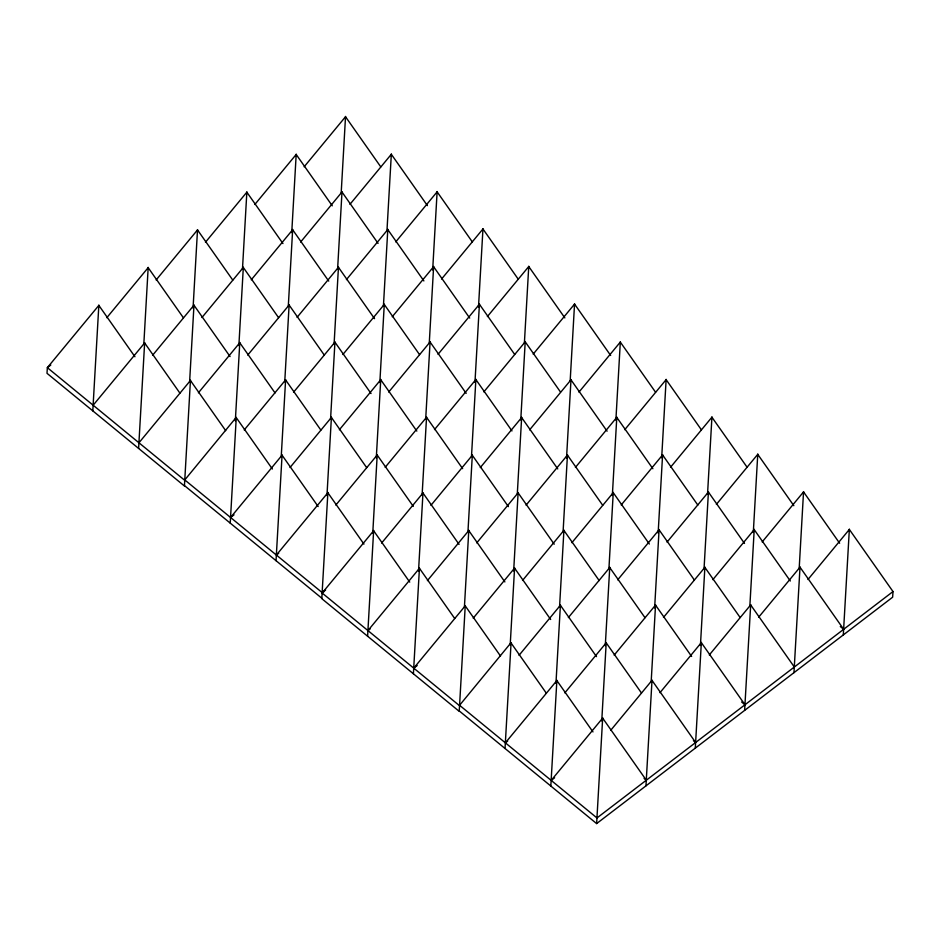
<?xml version="1.0" encoding="UTF-8"?>
<svg xmlns="http://www.w3.org/2000/svg" width="940" height="940" viewBox="0 0 940 940"><rect width="100%" height="100%" fill="white"/><g stroke="black" fill="none" stroke-linecap="round" stroke-linejoin="round"><path stroke-width="1.41" d="M92.802 410.862L98.853 305.077M143.808 344.346L148.191 267.336M138.603 448.415L144.654 342.63M193.064 308.062L197.529 229.607M189.61 381.899L193.993 304.901M242.485 268.875L246.868 191.878M238.866 345.615L243.331 267.16M235.329 420.909L239.794 342.454M291.741 232.591L296.206 154.148M288.286 306.44L292.669 229.43M284.75 381.722L289.132 304.724M281.236 456.593L285.619 379.596M341.161 193.417L345.544 116.407M337.624 268.699L342.007 191.701M334.088 343.993L338.471 266.983M330.575 418.864L334.957 341.855M326.956 495.603L331.421 417.149M386.951 230.97L391.346 153.972M383.414 306.264L387.809 229.254M379.831 382.58L384.296 304.125M376.294 457.862L380.759 379.419M372.757 533.156L377.222 454.702M432.67 269.98L437.135 191.525M429.251 343.394L433.634 266.396M425.714 418.688L430.097 341.678M422.084 495.427L426.56 416.972M418.523 571.156L422.988 492.701M478.495 307.11L482.972 228.667M474.959 382.404L479.435 303.949M471.504 456.241L475.887 379.243M467.944 531.97L472.327 454.972M464.407 607.264L468.79 530.254M524.379 343.229L528.762 266.22M520.76 419.957L525.225 341.502M517.282 494.24L521.665 417.231M513.663 570.98L518.128 492.525M510.209 644.817L514.591 567.819M570.181 380.782L574.563 303.773M566.538 457.956L571.003 379.502M563.084 531.793L567.466 454.796M559.547 607.087L563.929 530.078M555.951 683.404L560.416 604.949M615.876 420.227L620.341 341.772M612.34 495.509L616.805 417.055M608.885 569.358L613.268 492.349M605.289 645.674L609.755 567.22M601.753 720.957L606.218 642.514M661.678 457.78L666.143 379.325M658.141 533.074L662.606 454.619M654.628 607.945L659.093 529.49M651.173 681.782L655.556 604.773M707.55 493.888L711.944 416.89M704.048 568.759L708.431 491.761M700.429 645.498L704.894 567.043M753.304 532.475L757.769 454.02M749.838 606.312L754.232 529.314M799.176 568.582L803.559 491.585M793.971 672.664L800.022 566.867M190.456 380.183L184.757 480.34L47.352 367.669L98.841 305.382L134.937 356.742M236.281 417.325L184.78 479.929L184.405 485.98L47 373.309L47.352 367.669L50.795 365.037M230.23 523.11L236.257 417.63L272.365 469.001M282.082 454.878L276.031 560.675M327.884 492.443L321.797 598.663L459.202 711.333L459.578 705.282L511.078 642.69M373.65 530.43L367.599 636.227M419.452 567.995L413.4 673.78M465.253 605.548L459.554 705.705L322.15 593.034L373.638 530.748L409.734 582.107M505.027 748.475L511.066 642.995L546.316 693.168M556.88 680.243L550.828 786.028M602.681 717.796L596.63 823.593L459.225 710.922M652.019 680.067L645.956 785.852M701.357 642.337L695.295 748.123M750.696 604.596L744.633 710.393M849.361 529.138L843.309 634.923M807.977 579.498L849.349 529.443L893 591.566L892.648 597.194L596.63 823.593M567.196 457.991L567.443 455.101L602.705 505.274M106.808 317.708L148.167 267.653L183.429 317.826M156.146 279.967L197.506 229.924L232.768 280.085M205.472 242.238L246.844 192.183L282.952 243.554M254.811 204.509L296.182 154.454L332.278 205.813M93.154 405.234L144.631 342.936L179.893 393.108M304.149 166.78L345.521 116.725L380.782 166.885M152.609 355.261L193.969 305.206L230.077 356.565M201.936 317.532L243.307 267.477L278.569 317.649M251.274 279.803L292.646 229.748L328.741 281.107M300.612 242.062L341.984 192.007L378.08 243.378M138.956 442.787L190.432 380.5L225.694 430.661M349.95 204.333L391.322 154.278L427.418 205.637M198.399 392.814L239.77 342.759L275.032 392.932M247.737 355.085L289.109 305.03L324.37 355.203M297.075 317.356L338.447 267.301L374.543 318.66M346.413 279.627L387.785 229.572L423.881 280.931M395.752 241.886L437.123 191.831L472.385 242.003M244.236 429.956L285.596 379.901L320.857 430.073M293.562 392.227L334.934 342.172L371.03 393.531M342.9 354.498L384.272 304.443L419.534 354.603M392.238 316.757L433.61 266.702L469.706 318.072M441.577 279.027L482.949 228.972L518.21 279.145M290.025 467.509L331.397 417.454L366.659 467.627M339.363 429.78L380.735 379.725L416.831 431.096M388.702 392.051L430.073 341.995L466.17 393.355M438.04 354.321L479.412 304.266L514.673 354.427M487.378 316.58L528.75 266.525L564.846 317.896M335.827 505.074L377.198 455.019L413.295 506.378M385.165 467.333L426.537 417.289L462.633 468.649M434.503 429.603L475.875 379.548L511.971 430.92M483.841 391.874L525.213 341.819L560.475 391.992M533.18 354.145L574.552 304.09L610.648 355.449M381.605 543.062L422.977 493.007L459.072 544.378M430.943 505.332L472.303 455.277L508.411 506.648M480.281 467.603L521.641 417.548L557.749 468.907M529.608 429.874L570.98 379.819L607.087 431.178M578.946 392.133L620.318 342.078L655.58 392.25M427.406 580.626L468.766 530.571L504.874 581.931M476.745 542.885L518.105 492.842L554.212 544.201M526.071 505.156L567.443 455.101M575.409 467.427L616.781 417.372L652.877 468.731M624.748 429.697L666.119 379.643L701.381 429.803M473.208 618.179L514.568 568.124L550.676 619.484M522.534 580.45L563.906 530.395L599.168 580.567M571.873 542.709L613.244 492.666L649.34 544.025M621.211 504.98L662.582 454.925L697.844 505.097M670.549 467.251L711.921 417.196L747.183 467.368M519.033 655.321L560.393 605.266L596.501 656.625M568.371 617.58L609.731 567.537L644.993 617.698M617.698 579.851L659.069 529.796L694.331 579.968M667.036 542.121L708.408 492.066L744.504 543.426M716.374 504.392L757.746 454.337L793.842 505.697M564.822 692.874L606.194 642.819L641.456 692.991M614.161 655.145L655.533 605.09L691.629 656.449M663.499 617.404L704.871 567.361L740.133 617.521M712.837 579.674L754.209 529.62L790.305 580.99M762.175 541.945L803.547 491.89L839.643 543.25M610.624 730.427L651.996 680.372L695.647 742.494L693.414 740.661M659.962 692.698L701.334 642.643L744.985 704.753L741.636 702.016M709.3 654.968L750.672 604.914L794.323 667.024M758.639 617.239L800.011 567.184L843.662 629.295L840.313 626.545M234.025 514.85L230.582 517.482L282.059 455.195L318.166 506.554M278.675 553.284L276.384 555.035L327.86 492.748L363.956 544.107M325.628 589.968L322.185 592.6L184.78 479.929M322.15 593.034L324.453 591.284M370.243 628.837L367.951 630.587L419.44 568.301L454.69 618.473M417.196 665.52L413.753 668.152L465.23 605.854L500.491 656.026M507.671 741.084L505.379 742.847L556.856 680.548L592.964 731.919M554.624 777.768L551.181 780.4L602.658 718.113L646.32 780.224L644.076 778.391M893 591.566L596.982 817.953L459.578 705.282M184.428 485.557L321.821 598.228"/></g></svg>
